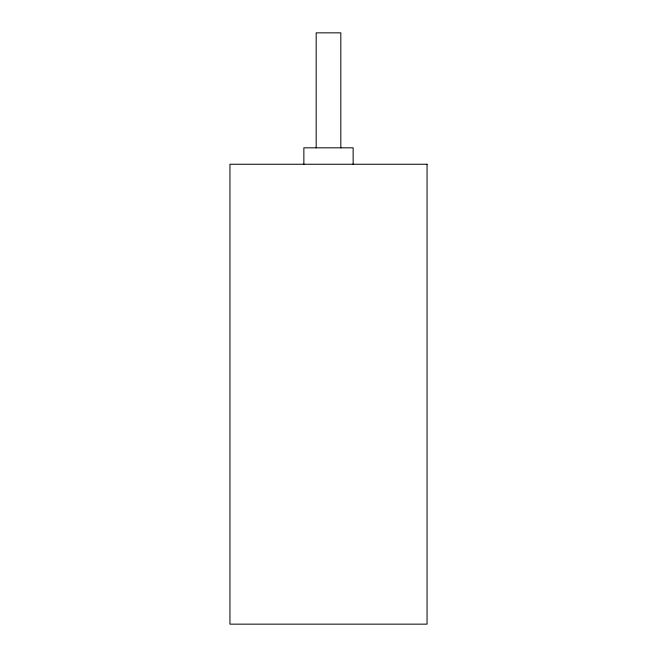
<?xml version="1.0" encoding="UTF-8"?>
<svg xmlns="http://www.w3.org/2000/svg" width="657" height="657" viewBox="0 0 657 657"><rect width="100%" height="100%" fill="white"/><g stroke="black" fill="none" stroke-linecap="round" stroke-linejoin="round"><path stroke-width="0.99" d="M353.137 164.25L353.137 147.825L303.863 147.825L303.863 164.25M340.819 147.825L340.819 32.85L316.181 32.85L316.181 147.825M427.05 164.25L229.95 164.25L229.95 624.15L427.05 624.15L427.05 164.25"/></g></svg>
